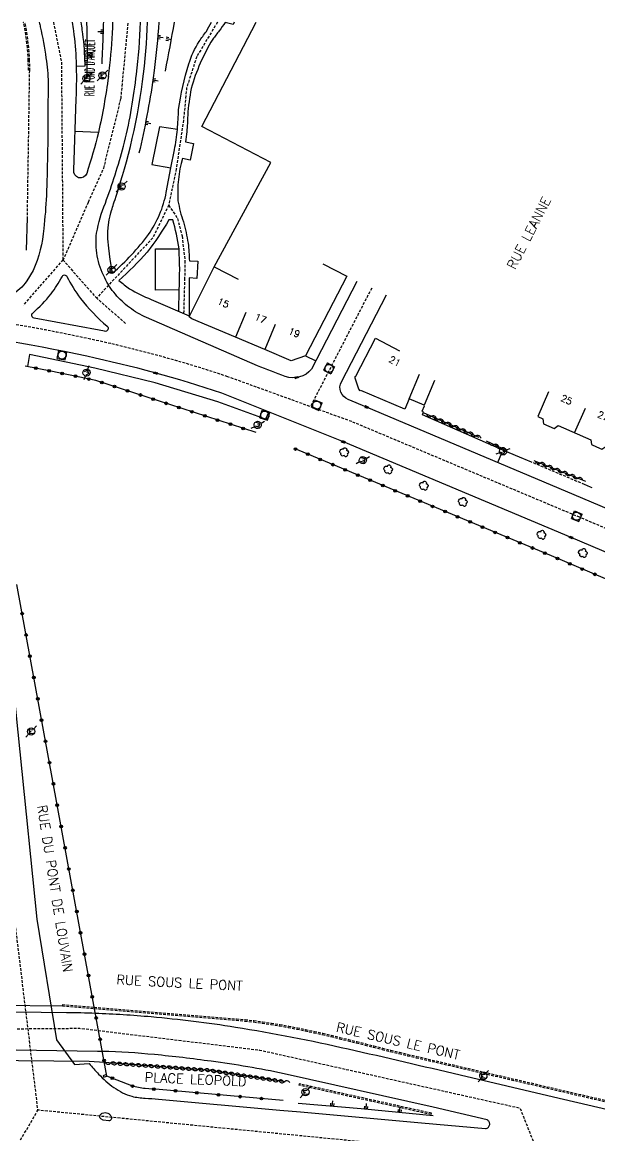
# Model space of a CAD drawing. Header units: millimetres. Extents: x 185000 to 186001, y 128000 to 129000.
# Drawn here: x 185451.5 to 185558.1, y 128794.3 to 129000 of the extents above; entities that cross this region are included whole.
import ezdxf
from ezdxf.enums import TextEntityAlignment as Align

# ---------------------------------------------------------------- set-up
doc = ezdxf.new("R2010")
doc.units = ezdxf.units.MM
doc.linetypes.add('DASHED', pattern=[0.75, 0.5, -0.25])
doc.layers.get('0').update_dxf_attribs({"linetype": 'CONTINUOUS'})
for name, color, linetype in [('W0001', 6, 'DASHED'), ('W0008', 7, 'CONTINUOUS'), ('W0100', 7, 'CONTINUOUS'), ('W0112', 1, 'DASHED'), ('W0211', 2, 'CONTINUOUS'), ('W0300', 7, 'CONTINUOUS'), ('W0310', 3, 'CONTINUOUS'), ('W0322', 7, 'CONTINUOUS'), ('W0334', 7, 'CONTINUOUS'), ('W0400', 7, 'CONTINUOUS'), ('W0420', 7, 'CONTINUOUS'), ('W0471', 7, 'CONTINUOUS'), ('W0989', 7, 'CONTINUOUS'), ('W0991', 7, 'CONTINUOUS'), ('W1102', 7, 'CONTINUOUS')]:
    doc.layers.add(name, color=color, linetype=linetype)
doc.styles.get("Standard").update_dxf_attribs({"font": 'romans.shx', "width": 0.85})

# ---------------------------------------------------------------- blocks, each defined once
blk = doc.blocks.new('T471')
for p, q in [((-0.333334, 0.333334), (-0.333334, -0.333334)), ((-0.333334, 0.333334), (0.333334, 0.333334)), ((-0.333334, 0), (0, 0)), ((0.500001, 0.500001), (1.000002, 1.000002)), ((-0.500001, -0.500001), (-1.000002, -1.000002)), ((-0.333334, -0.333334), (0.333334, -0.333334))]:
    blk.add_line(p, q)
blk.add_ellipse((0, 0), major_axis=(0.471405, 0.471405), ratio=1, start_param=5.4977871438, end_param=11.780972451)
blk = doc.blocks.new('t211o')
at = {"color": 0, "linetype": 'Continuous'}
for p, q in [((-0.29, 0.5), (-0.29, 0)), ((0, 1), (0, 0)), ((0.29, 0.5), (0.29, 0))]:
    blk.add_line(p, q, dxfattribs=at)
blk = doc.blocks.new('t322o')
at = {"color": 0, "linetype": 'Continuous'}
for radius in [0.25, 0.15]:
    blk.add_circle((0, 0), radius, dxfattribs=at)
blk = doc.blocks.new('t310o')
at = {"color": 0, "linetype": 'Continuous'}
for centre, start, end in [((-0.5, 0.38), 216.8699, 323.1304), ((0.5, -0.37), 36.8699, 143.1303)]:
    blk.add_arc(centre, 0.625, start, end, dxfattribs=at)
blk = doc.blocks.new('T420')
for p, q in [((0.75, 0.75), (-0.75, 0.75)), ((-0.75, 0.75), (-0.75, -0.75)), ((0.75, 0.75), (0.75, -0.75)), ((0.75, -0.75), (-0.75, -0.75))]:
    blk.add_line(p, q)
blk.add_ellipse((0, 0), major_axis=(-0.53, 0.53), ratio=1, start_param=3.926991, end_param=10.210176)
blk = doc.blocks.new('T400')
for p, q in [((-0.15, 0.3), (0.15, 0.3)), ((-0.15, -0.25), (-0.15, 0.3)), ((-0.15, 0.15), (0.15, 0.15)), ((-0.15, 0), (0.15, 0)), ((0.15, 0.3), (0.15, -0.25)), ((-0.15, -0.15), (0.15, -0.15)), ((-0.15, -0.25), (-0.15, -0.3)), ((-0.15, -0.3), (0.15, -0.3)), ((0.15, -0.3), (0.15, -0.25))]:
    blk.add_line(p, q)
blk = doc.blocks.new('T300')
for p, q in [((-0.8, 0.51), (-0.86, 0.34)), ((-0.86, 0.34), (-0.86, 0.17)), ((-0.86, 0.17), (-0.74, 0.06)), ((-0.69, 0.63), (-0.8, 0.51)), ((-0.8, -0.06), (-0.74, 0.06)), ((-0.74, 0.06), (-0.69, 0.11)), ((-0.57, 0.69), (-0.69, 0.63)), ((-0.46, 0.69), (-0.57, 0.69)), ((-0.29, 0.63), (-0.46, 0.69)), ((-0.29, 0.63), (-0.17, 0.74)), ((-0.23, 0.57), (-0.29, 0.63)), ((-0.17, 0.74), (-0.06, 0.8)), ((-0.06, 0.8), (0.06, 0.8)), ((0.06, 0.8), (0.23, 0.74)), ((0.23, 0.74), (0.34, 0.63)), ((0.34, 0.63), (0.4, 0.51)), ((0.46, 0.46), (0.34, 0.46)), ((0.4, 0.51), (0.4, 0.46)), ((0.57, 0.4), (0.46, 0.46)), ((0.57, 0.4), (0.69, 0.29)), ((0.69, 0.29), (0.74, 0.17)), ((0.74, 0.06), (0.69, -0.17)), ((0.74, 0.17), (0.74, 0.06)), ((-0.8, -0.17), (-0.8, -0.06)), ((-0.8, -0.23), (-0.8, -0.17)), ((-0.74, -0.34), (-0.8, -0.23)), ((-0.69, -0.4), (-0.74, -0.34)), ((-0.51, -0.46), (-0.69, -0.4)), ((-0.4, -0.46), (-0.51, -0.46)), ((-0.4, -0.46), (-0.34, -0.46)), ((-0.34, -0.46), (-0.34, -0.4)), ((-0.34, -0.51), (-0.34, -0.46)), ((-0.29, -0.63), (-0.34, -0.51)), ((-0.17, -0.74), (-0.29, -0.63)), ((-0.06, -0.8), (-0.17, -0.74)), ((0.06, -0.8), (-0.06, -0.8)), ((0.17, -0.74), (0.06, -0.8)), ((0.23, -0.69), (0.17, -0.74)), ((0.29, -0.46), (0.23, -0.46)), ((0.29, -0.63), (0.23, -0.69)), ((0.46, -0.4), (0.29, -0.46)), ((0.34, -0.51), (0.29, -0.63)), ((0.34, -0.51), (0.34, -0.46)), ((0.57, -0.34), (0.46, -0.4)), ((0.63, -0.29), (0.57, -0.34)), ((0.69, -0.17), (0.63, -0.29))]:
    blk.add_line(p, q)

msp = doc.modelspace()

# ---------------------------------------------------------------- linework, layer by layer
at = {"layer": 'W0001'}
msp.add_line((185439.08, 128772.63), (185454.41, 128798.85), dxfattribs=at)
for points in [[(185457.27, 129000), (185458.75, 128992.65), (185459.03, 128956.07), (185454.66, 128951.07), (185451.66, 128947.69)], [(185459.09, 128956), (185463.75, 128966.76), (185466.57, 128973), (185469.77, 128985.91), (185471.11, 129000)], [(185487.59, 129000), (185483.77, 128993.64), (185481.9, 128987.92), (185481.32, 128981.92), (185479.98, 128972.9), (185478.58, 128966.17), (185475.65, 128960.15), (185465.25, 128949)], [(185478.58, 128966.17), (185480.22, 128963.73), (185481.05, 128960.48), (185481.58, 128955.92), (185481.53, 128952.67), (185481.33, 128945.94)], [(185459.03, 128956.07), (185465.15, 128949.09), (185470.69, 128944.24)], [(185516.11, 128950.85), (185504.78, 128928.93)]]:
    msp.add_lwpolyline(points, dxfattribs=at)
msp.add_lwpolyline([(186000, 128744.75), (185977.82, 128747.36), (185950.62, 128750.62, -0.045351), (185929.53, 128754.24, -0.031434), (185906.62, 128760.97), (185888.65, 128767.58), (185851.72, 128783), (185796.37, 128806.17), (185775.49, 128815.01), (185753.81, 128824.21), (185719.14, 128838.87), (185686.53, 128852.7), (185646.03, 128869.86), (185594.77, 128891.41), (185554.56, 128908.46), (185512.42, 128926.16), (185489.5, 128934.46, 0.028238), (185464.11, 128941.41, 0.030043), (185430.58, 128946.67, 0.045555), (185379.71, 128946.07), (185362.88, 128944.51), (185323.56, 128940.92), (185307.7, 128935.65), (185293.58, 128933.87)], format="xyb", dxfattribs=at)
at = {"layer": 'W0001', "flags": 128}
for points in [[(185644.2, 128769.89), (185591.76, 128782.35), (185547.33, 128789.76), (185454.41, 128798.85), (185442.61, 128896.04)], [(185439.08, 128772.63), (185497.01, 128783.88), (185547.33, 128789.76), (185543.58, 128799.17), (185495.41, 128809.9), (185462.17, 128813.93), (185416.88, 128813.58), (185391.09, 128810.97), (185362.88, 128805.92), (185282.73, 128786.68), (185349.05, 128794.15), (185363.63, 128795.27), (185401.08, 128795.01), (185439.08, 128772.63), (185436.05, 128799.94)]]:
    msp.add_lwpolyline(points, dxfattribs=at)
at = {"layer": 'W0008'}
msp.add_line((185465.55, 128979.62), (185461.32, 128979.78), dxfattribs=at)
at = {"layer": 'W0008', "flags": 128}
for points in [[(185454.64, 129000, -0.005339), (185454.85, 128999.15, -0.0221), (185455.9, 128993.4, -0.0381), (185456.29, 128988.83), (185456.23, 128983.04, -0.0103), (185455.98, 128967.94, -0.0161), (185455.48, 128961.85, -0.0864), (185453.52, 128954.1), (185452.36, 128952.19), (185452.36, 128952.19, -0.122921), (185449.48, 128949.56, -0.130237), (185445.47, 128948.64)], [(185461.04, 128972.67), (185461.04, 128972.67), (185461.5, 128985.87, 0.0176), (185461.53, 128992.77, 0.0241), (185461.04, 128998.39, 0.008355), (185460.81, 129000, 0.065)], [(185461.56, 128991.88), (185463.13, 128991.96, 0.0024), (185463.11, 128992.83, 0.0275), (185462.61, 128998.6, 0.006894), (185462.4, 129000, 0.0348)], [(185494.98, 128936.47), (185494.98, 128936.47), (185494.98, 128936.47), (185474.49, 128945.41, -0.061), (185471.32, 128947.26, -0.0561), (185468.72, 128949.72, -0.0588), (185466.75, 128952.72, -0.071), (185465.38, 128956.79, -0.0774), (185465.26, 128961.03, -0.0574), (185466.87, 128966.57, 0.0211), (185470.24, 128977.07, 0.0315), (185472.52, 128989.61), (185472.62, 128990.37, 0.0251), (185473.36, 129000, 0.0252)], [(185468.2, 128953.63, 0.0562), (185474.84, 128960.74, 0.0493), (185476.89, 128964.47, 0.0542), (185478.14, 128968.53), (185479, 128973.09), (185479.66, 128976.41, 0.0272), (185480.19, 128980.18, 0.009), (185480.42, 128983.84, -0.0416), (185482.28, 128992.29, -0.0602), (185484.22, 128996.44, -0.0194), (185485.55, 128998.31, 0.009117), (185486.47, 129000, 0.0774)], [(185490.67, 129000), (185490.52, 128999.57), (185489.03, 128999.97, -0.0057), (185487.92, 128998.42, -0.006), (185486.72, 128996.85, 0.0692), (185482.75, 128987.75, 0.035), (185482.1, 128982.78, -0.0161), (185481.93, 128979.76, -0.0101), (185481.69, 128977.88), (185483.16, 128977.6), (185482.54, 128974.5), (185481.13, 128974.83, 0.088), (185480.3, 128966.95, 0.0442), (185481.31, 128963.1, -0.029), (185482.17, 128959.14, -0.0235), (185482.41, 128955.86), (185483.94, 128955.83), (185483.8, 128952.64), (185482.34, 128952.72), (185482.35, 128945.72)], [(185467.43, 128989.94, -0.022), (185465.6, 128979.64, -0.0167), (185463.42, 128972.04, -0.9311), (185461.04, 128972.67)], [(185480.45, 128946.58), (185480.5, 128950.53, 0.031), (185480.49, 128958.12, 0.0368), (185479.34, 128963.48), (185478.62, 128963.47, -0.035), (185474.58, 128957.49, -0.0357), (185469.38, 128952.27, 0.0279), (185471.35, 128950.74, 0.044), (185475.36, 128948.75), (185482.35, 128945.72)], [(185465.75, 128943.07), (185453.7, 128945.29, -0.6119), (185453.46, 128946.24, 0.0418), (185456.84, 128949.76, 0.0324), (185458.87, 128952.95, -0.6936), (185459.76, 128952.98, 0.0317), (185462.25, 128948.95, 0.0478), (185467.21, 128943.8, -0.7785), (185466.72, 128942.86), (185465.75, 128943.07)], [(185447.92, 128896.04), (185454.22, 128834.15), (185457.83, 128811.84), (185461.15, 128807.27), (185463.86, 128807.5, 0.0031), (185464.72, 128806.51, 0.0091), (185465.62, 128805.53, 0.0483), (185468.47, 128803.03, 0.0887), (185471.79, 128801.41, 0.0472), (185474.22, 128801.06, -0.0051), (185476.7, 128800.9), (185499.11, 128798.86), (185502.92, 128798.51), (185525.32, 128796.53), (185537.16, 128795.46, 0.1358), (185537.44, 128795.52, 0.0863), (185537.68, 128795.69, 0.0764), (185537.85, 128795.92, 0.089), (185537.93, 128796.19, 0.0803), (185537.92, 128796.43, 0.0684), (185537.83, 128796.67, 0.0822), (185537.66, 128796.9, 0.1317), (185537.43, 128797.03), (185527.5, 128799.4), (185499.9, 128805.57, 0.0135), (185493.19, 128806.87, 0.0073), (185486.44, 128807.88, 0.0108), (185475.95, 128809.12, 0.017747), (185466.32, 128809.7)], [(185426.64, 128817.16), (185445.5, 128817.1), (185459.67, 128816.93, -0.00651), (185465.02, 128816.8)], [(185465.02, 128816.8, -0.012588), (185475.34, 128816.14, -0.0171), (185490.93, 128814.22, -0.0156), (185511.79, 128810.17, -0.0028), (185532.49, 128805.36), (185549.74, 128801.32), (185576.94, 128794.95)], [(185466.32, 128809.7, 0.001653), (185465.42, 128809.72), (185435.27, 128810.19), (185425.22, 128810.11)], [(185468.05, 128797.55), (185467.93, 128797.15, -0.1883), (185467.75, 128796.95, -0.1448), (185467.49, 128796.89), (185466.45, 128796.97), (185466.05, 128797.24, -0.2187), (185465.88, 128797.53, -0.1253), (185465.93, 128797.9, -0.1853), (185466.3, 128798.29, -0.1249), (185466.84, 128798.41, -0.1062), (185467.33, 128798.28, -0.0909), (185467.74, 128797.98, -0.0359), (185467.9, 128797.77, -0.0119), (185468.05, 128797.55), (185468.05, 128797.55)]]:
    msp.add_lwpolyline(points, format="xyb", dxfattribs=at)
for points in [[(185468.2, 128953.63), (185467.76, 128956.12), (185467.49, 128958.22), (185467.36, 128959.97), (185467.36, 128961.4), (185467.44, 128962.56), (185467.58, 128963.47), (185467.74, 128964.19), (185467.9, 128964.75), (185468.02, 128965.18), (185468.13, 128965.53), (185468.22, 128965.83), (185468.31, 128966.12), (185468.4, 128966.43), (185468.52, 128966.79), (185468.66, 128967.25), (185468.85, 128967.84), (185469.09, 128968.59), (185469.38, 128969.48), (185469.69, 128970.51), (185470.04, 128971.65), (185470.4, 128972.89), (185470.77, 128974.22), (185471.15, 128975.61), (185471.51, 128977.05), (185471.86, 128978.52), (185472.19, 128980.01), (185472.5, 128981.53), (185472.8, 128983.05), (185473.07, 128984.57), (185473.32, 128986.08), (185473.55, 128987.57), (185473.76, 128989.05), (185473.94, 128990.49), (185474.11, 128991.9), (185474.25, 128993.29), (185474.37, 128994.66), (185474.47, 128996.01), (185474.55, 128997.35), (185474.62, 128998.68), (185474.67, 129000)], [(185480.19, 128980.18), (185476.88, 128980.68), (185475.44, 128973.7), (185479, 128973.09)], [(185480.5, 128950.53), (185476.14, 128950.46), (185476.13, 128958.09), (185480.49, 128958.12)]]:
    msp.add_lwpolyline(points, dxfattribs=at)
at = {"layer": 'W0008'}
for points in [[(185513.34, 128952.08), (185504.99, 128935.84, -0.307242), (185500.13, 128934.51, 0.00697), (185494.98, 128936.47, -0.35905)], [(185803.61, 128824.13), (185797.88, 128813.96), (185797.7, 128813.64, -0.152159), (185796.37, 128812.38), (185794.54, 128811.63, -0.156947), (185792.85, 128811.68), (185778.77, 128817.62), (185745.85, 128831.48), (185681.92, 128858.42), (185669.9, 128863.51), (185663.05, 128866.38), (185645.9, 128873.64), (185589.56, 128897.4), (185553.56, 128912.65), (185515.18, 128928.82), (185511.78, 128930.25, -0.45176), (185510.51, 128933.52), (185518.88, 128949.62)], [(185593.2, 128887.68), (185552.98, 128904.73), (185510.89, 128922.41), (185488.38, 128931.42, 0.028147), (185463.42, 128938.24, 0.030048), (185430.28, 128943.45, 0.045548), (185379.93, 128943.58), (185363.11, 128942.02), (185323.92, 128938.44, 0.910477), (185324.13, 128937.31), (185379.03, 128942.33, -0.060303), (185402.72, 128941.33, -0.042029), (185410.98, 128938.9, -0.083439), (185417.67, 128934.09)]]:
    msp.add_lwpolyline(points, format="xyb", dxfattribs=at)
at = {"layer": 'W0100'}
msp.add_line((185426.71, 128818.44), (185458.92, 128818.14), dxfattribs=at)
at = {"layer": 'W0100', "flags": 128}
for points in [[(185486.97, 128954.75), (185497.49, 128974.04), (185484.68, 128980.74), (185494.74, 129000)], [(185466.7, 128807.63), (185463.89, 128807.84), (185424.64, 128808.21)], [(185466.55, 128804.92), (185467.15, 128805.16), (185467.04, 128805.43), (185466.44, 128805.2), (185466.55, 128804.92)]]:
    msp.add_lwpolyline(points, dxfattribs=at)
at = {"layer": 'W0100'}
for points in [[(185507.09, 128955.34), (185511.52, 128953.03), (185503.88, 128938.34), (185501.25, 128937.37), (185496.33, 128939.48), (185490.92, 128941.75), (185482.85, 128945.15), (185482.34, 128945.55), (185486.97, 128954.75), (185491.44, 128952.5)], [(185527.74, 128933.78), (185525.8, 128929.18), (185523.01, 128930.35), (185522.22, 128928.48), (185514.11, 128931.9), (185513.98, 128931.86), (185513.75, 128932.14), (185513.06, 128934.17), (185513.05, 128934.53), (185513.2, 128934.59), (185516.81, 128941.56), (185521.25, 128939.26)], [(185548.82, 128931.66), (185546.8, 128927.08), (185547.75, 128926.66), (185547.89, 128925.74), (185548.86, 128925.32), (185549.83, 128924.89), (185550.6, 128925.41), (185556.6, 128922.76), (185556.73, 128921.92), (185557.7, 128921.49), (185558.67, 128921.06), (185559.37, 128921.54), (185560.27, 128921.14), (185562.28, 128925.72)]]:
    msp.add_lwpolyline(points, dxfattribs=at)
at = {"layer": 'W0112'}
for p, q in [((185458.94, 128818.39), (185458.92, 128818.14)), ((185458.92, 128818.14), (185464.86, 128817.65)), ((185458.94, 128818.39), (185464.82, 128817.9)), ((185464.82, 128817.9), (185491.09, 128815.73)), ((185464.86, 128817.65), (185491.07, 128815.48)), ((185491.07, 128815.48), (185492.68, 128815.33)), ((185491.09, 128815.73), (185492.71, 128815.58)), ((185492.68, 128815.33), (185494.29, 128815.15)), ((185492.71, 128815.58), (185494.32, 128815.4)), ((185494.29, 128815.15), (185495.89, 128814.94)), ((185494.32, 128815.4), (185495.92, 128815.19)), ((185495.92, 128815.19), (185497.53, 128814.95)), ((185495.89, 128814.94), (185497.49, 128814.7)), ((185497.49, 128814.7), (185499.08, 128814.44)), ((185497.53, 128814.95), (185499.12, 128814.68)), ((185499.08, 128814.44), (185500.67, 128814.15)), ((185499.12, 128814.68), (185500.72, 128814.4)), ((185500.67, 128814.15), (185502.26, 128813.84)), ((185500.72, 128814.4), (185502.31, 128814.09)), ((185502.26, 128813.84), (185503.85, 128813.51)), ((185502.31, 128814.09), (185503.9, 128813.76)), ((185503.85, 128813.51), (185505.43, 128813.17)), ((185503.9, 128813.76), (185505.48, 128813.41)), ((185505.43, 128813.17), (185507.01, 128812.81)), ((185505.48, 128813.41), (185507.07, 128813.06)), ((185507.01, 128812.81), (185508.59, 128812.44)), ((185507.07, 128813.06), (185508.65, 128812.69)), ((185508.59, 128812.44), (185510.17, 128812.06)), ((185508.65, 128812.69), (185510.23, 128812.3)), ((185510.17, 128812.06), (185511.74, 128811.67)), ((185510.23, 128812.3), (185511.8, 128811.92)), ((185511.74, 128811.67), (185513.32, 128811.28)), ((185511.8, 128811.92), (185513.38, 128811.52)), ((185513.32, 128811.28), (185514.89, 128810.88)), ((185513.38, 128811.52), (185514.95, 128811.12)), ((185514.95, 128811.12), (185516.53, 128810.73)), ((185514.89, 128810.88), (185516.46, 128810.48)), ((185516.46, 128810.48), (185518.04, 128810.09)), ((185516.53, 128810.73), (185518.1, 128810.33)), ((185518.04, 128810.09), (185519.61, 128809.69)), ((185518.1, 128810.33), (185519.67, 128809.93)), ((185519.61, 128809.69), (185521.19, 128809.3)), ((185519.67, 128809.93), (185521.25, 128809.54)), ((185521.19, 128809.3), (185522.76, 128808.92)), ((185521.25, 128809.54), (185522.82, 128809.16)), ((185522.82, 128809.16), (185524.39, 128808.79)), ((185522.76, 128808.92), (185524.34, 128808.55)), ((185524.34, 128808.55), (185577.13, 128796.28)), ((185524.39, 128808.79), (185577.18, 128796.53)), ((185502.7, 128803.72), (185502.64, 128803.47)), ((185527.09, 128798.03), (185502.64, 128803.47)), ((185527.14, 128798.28), (185502.7, 128803.72)), ((185527.09, 128798.03), (185527.14, 128798.28))]:
    msp.add_line(p, q, dxfattribs=at)
for points in [[(185452.91, 128991.06), (185452.66, 128991.11), (185452.62, 128992.9), (185452.58, 128993.69), (185452.53, 128994.49), (185452.46, 128995.28), (185452.37, 128996.07), (185452.27, 128996.87), (185452.16, 128997.66), (185452.04, 128998.43), (185451.91, 128999.21), (185451.77, 128999.98), (185451.77, 129000)], [(185452.91, 128991.06), (185452.87, 128992.91), (185452.83, 128993.71), (185452.78, 128994.51), (185452.71, 128995.3), (185452.62, 128996.1), (185452.52, 128996.9), (185452.41, 128997.69), (185452.29, 128998.47), (185452.16, 128999.25), (185452.02, 129000)], [(185452.82, 128991.08), (185452.4, 128963.92)], [(185540.78, 128920.72), (185540.24, 128920.93)], [(185544.48, 128919.15), (185544.16, 128919.29)], [(185555.46, 128914.52), (185545.64, 128918.67)], [(185556.86, 128913.91), (185556.55, 128914.06)]]:
    msp.add_lwpolyline(points, dxfattribs=at)
at = {"layer": 'W0211', "flags": 128}
for points in [[(185463.37, 129000, -0.026388), (185463.36, 128989.58)], [(185476.75, 129000, -0.017621), (185475.9, 128991.06), (185475.72, 128989.71, -0.0216), (185473.08, 128975.81)], [(185477.98, 128990.97, 0.003862), (185479.66, 129000, 0.0316)]]:
    msp.add_lwpolyline(points, format="xyb", dxfattribs=at)
at = {"layer": 'W0211'}
msp.add_lwpolyline([(185466.26, 128992.34), (185466.27, 128992.67), (185466.29, 128993.01), (185466.31, 128993.34), (185466.32, 128993.67), (185466.34, 128994), (185466.35, 128994.34), (185466.37, 128994.67), (185466.38, 128995), (185466.4, 128995.33), (185466.41, 128995.67), (185466.42, 128996), (185466.44, 128996.33), (185466.45, 128996.66), (185466.46, 128996.99), (185466.48, 128997.33), (185466.49, 128997.66), (185466.5, 128997.99), (185466.51, 128998.32), (185466.53, 128998.66), (185466.54, 128998.99), (185466.55, 128999.32), (185466.56, 128999.65), (185466.57, 128999.99), (185466.57, 129000)], dxfattribs=at)
at = {"layer": 'W0211', "flags": 128}
msp.add_lwpolyline([(185502.53, 128800.11), (185514.16, 128799.14), (185527.45, 128797.84)], dxfattribs=at)
at = {"layer": 'W0310'}
for points in [[(185535.99, 128923.25), (185525.79, 128927.75)], [(185540.25, 128921.18), (185537.34, 128922.53)], [(185546.11, 128918.95), (185555.62, 128915.16)]]:
    msp.add_lwpolyline(points, dxfattribs=at)
at = {"layer": 'W0310', "flags": 128}
msp.add_lwpolyline([(185500.17, 128804.07), (185486.12, 128806.21), (185466.7, 128807.63)], dxfattribs=at)
at = {"layer": 'W0322'}
for points in [[(185494.75, 128924.13), (185465.13, 128933.75), (185456.81, 128935.49), (185452.03, 128936.4)], [(185789.97, 128799.73), (185716.06, 128831.1), (185685.89, 128843.92), (185642.9, 128862.11), (185584.77, 128886.23), (185549.36, 128901.32), (185501.97, 128921.1)]]:
    msp.add_lwpolyline(points, dxfattribs=at)
at = {"layer": 'W0322', "flags": 128}
msp.add_lwpolyline([(185499.74, 128800.62), (185476.82, 128802.67, 0.0004), (185474.26, 128802.84, -0.0713), (185471.78, 128803.35), (185467.15, 128805.16), (185450.5, 128896.04)], format="xyb", dxfattribs=at)
at = {"layer": 'W0334'}
for points in [[(185452.4, 128963.92), (185452.22, 128957.87)], [(185497.11, 128927.96), (185496.51, 128926.58), (185487.66, 128929.79), (185476.07, 128933.32), (185464.91, 128936.06), (185452.85, 128938.54), (185452.46, 128936.32)], [(185503.88, 128938.34), (185505.8, 128937.42)], [(185540.24, 128920.93), (185525.52, 128927.42), (185525.72, 128927.97), (185525.45, 128928.09), (185525.86, 128929.09), (185525.8, 128929.18)], [(185539.42, 128918.61), (185540.2, 128920.41)], [(185544.16, 128919.29), (185540.78, 128920.72)], [(185545.64, 128918.67), (185544.48, 128919.15)], [(185556.55, 128914.06), (185555.46, 128914.52)]]:
    msp.add_lwpolyline(points, dxfattribs=at)
at = {"layer": 'W1102'}
for p, q in [((185492.86, 128946.36), (185490.92, 128941.75)), ((185498.27, 128944.09), (185496.33, 128939.48))]:
    msp.add_line(p, q, dxfattribs=at)
at = {"layer": 'W1102', "flags": 128}
msp.add_lwpolyline([(185467.43, 128989.93, 0.0034), (185467.7, 128992.06, 0.023203), (185468.26, 129000, 0.0223)], format="xyb", dxfattribs=at)
at = {"layer": 'W1102'}
for points in [[(185523.01, 128930.35), (185524.96, 128934.96)], [(185553.6, 128924.08), (185555.62, 128928.66)]]:
    msp.add_lwpolyline(points, dxfattribs=at)

# ---------------------------------------------------------------- block references
at = {"layer": 'W0211'}
for p, rotation in [((185466.51, 128998.28), 87.9668880606568), ((185476.55, 128997.22), 265.2999216152757), ((185478.09, 128996.93), 259.5143522365577), ((185464.5, 128993.97), 90.03992458026964), ((185475.65, 128989.27), 261.5797929248719), ((185474.29, 128981.39), 258.7814348754435), ((185508.76, 128799.59), 355.2350947551652), ((185515, 128799.06), 354.3910153041095), ((185521.22, 128798.45), 354.3910153041095)]:
    msp.add_blockref('t211o', p, dxfattribs=dict(at, rotation=rotation))
at = {"layer": 'W0300', "rotation": 157.209204029713}
for p in [(185510.98, 128920.56), (185519.12, 128917.39), (185525.71, 128914.37), (185532.92, 128911.38), (185547.46, 128905.3), (185555.12, 128901.93)]:
    msp.add_blockref('T300', p, dxfattribs=at)
at = {"layer": 'W0310'}
for p, rotation in [((185527.16, 128927.14), 156.1892441690896), ((185528.53, 128926.54), 156.1892441690896), ((185529.91, 128925.93), 156.1892441690896), ((185531.28, 128925.33), 156.1892441690896), ((185532.65, 128924.72), 156.1892441690896), ((185534.02, 128924.12), 156.1892441690896), ((185535.4, 128923.51), 156.1892441690896), ((185538.7, 128921.9), 155.0981239012644), ((185540.06, 128921.27), 155.0981239012644), ((185547.26, 128918.49), 338.2893180394248), ((185548.65, 128917.93), 338.2893180394248), ((185550.05, 128917.38), 338.2893180394248), ((185551.44, 128916.82), 338.2893180394248), ((185552.83, 128916.27), 338.2893180394248), ((185554.23, 128915.71), 338.2893180394248), ((185467.85, 128807.55), 175.8065270742519), ((185469, 128807.47), 175.8065270742519), ((185470.15, 128807.38), 175.8065270742519), ((185471.3, 128807.3), 175.8065270742519), ((185472.46, 128807.21), 175.8065270742519), ((185473.61, 128807.13), 175.8065270742519), ((185474.76, 128807.04), 175.8065270742519), ((185475.91, 128806.96), 175.8065270742519), ((185477.06, 128806.87), 175.8065270742519), ((185478.22, 128806.79), 175.8065270742519), ((185479.37, 128806.71), 175.8065270742519), ((185480.52, 128806.62), 175.8065270742519), ((185481.67, 128806.54), 175.8065270742519), ((185482.82, 128806.45), 175.8065270742519), ((185483.97, 128806.37), 175.8065270742519), ((185485.13, 128806.28), 175.8065270742519), ((185486.28, 128806.19), 171.3256639284488), ((185487.42, 128806.01), 171.3256639284488), ((185488.56, 128805.84), 171.3256639284488), ((185489.7, 128805.66), 171.3256639284488), ((185490.84, 128805.49), 171.3256639284488), ((185491.99, 128805.32), 171.3256639284488), ((185493.13, 128805.14), 171.3256639284488), ((185494.27, 128804.97), 171.3256639284488), ((185495.41, 128804.79), 171.3256639284488), ((185496.55, 128804.62), 171.3256639284488), ((185497.69, 128804.45), 171.3256639284488), ((185498.84, 128804.27), 171.3256639284488), ((185499.98, 128804.1), 171.3256639284488)]:
    msp.add_blockref('t310o', p, dxfattribs=dict(at, rotation=rotation))
at = {"layer": 'W0322'}
for p, rotation in [((185454, 128936.03), 169.2268106761194), ((185456.46, 128935.56), 169.2268106761194), ((185458.91, 128935.06), 168.1818280610809), ((185461.35, 128934.54), 168.1818280610809), ((185463.8, 128934.03), 168.1818280610809), ((185466.22, 128933.4), 161.9917397353738), ((185468.59, 128932.63), 161.9917397353738), ((185470.97, 128931.86), 161.9917397353738), ((185473.35, 128931.08), 161.9917397353738), ((185475.73, 128930.31), 161.9917397353738), ((185478.1, 128929.54), 161.9917397353738), ((185480.48, 128928.76), 161.9917397353738), ((185482.86, 128927.99), 161.9917397353738), ((185485.24, 128927.22), 161.9917397353738), ((185487.61, 128926.44), 161.9917397353738), ((185489.99, 128925.67), 161.9917397353738), ((185492.37, 128924.9), 161.9917397353738), ((185502, 128921.09), 157.3476195156004), ((185504.3, 128920.12), 157.3476195156004), ((185506.61, 128919.16), 157.3476195156004), ((185508.92, 128918.2), 157.3476195156004), ((185511.22, 128917.23), 157.3476195156004), ((185513.53, 128916.27), 157.3476195156004), ((185515.84, 128915.31), 157.3476195156004), ((185518.15, 128914.35), 157.3476195156004), ((185520.45, 128913.38), 157.3476195156004), ((185522.76, 128912.42), 157.3476195156004), ((185525.07, 128911.46), 157.3476195156004), ((185527.37, 128910.49), 157.3476195156004), ((185529.68, 128909.53), 157.3476195156004), ((185531.99, 128908.57), 157.3476195156004), ((185534.3, 128907.61), 157.3476195156004), ((185536.6, 128906.64), 157.3476195156004), ((185538.91, 128905.68), 157.3476195156004), ((185541.22, 128904.72), 157.3476195156004), ((185543.52, 128903.75), 157.3476195156004), ((185545.83, 128902.79), 157.3476195156004), ((185548.14, 128901.83), 157.3476195156004), ((185550.44, 128900.86), 156.9217297642132), ((185552.74, 128899.88), 156.9217297642132), ((185555.04, 128898.9), 156.9217297642132), ((185557.34, 128897.92), 156.9217297642132), ((185451.49, 128890.65), 100.380870040422), ((185452.21, 128886.71), 100.380870040422), ((185452.93, 128882.78), 100.380870040422), ((185453.65, 128878.84), 100.380870040422), ((185454.37, 128874.91), 100.380870040422), ((185455.09, 128870.97), 100.380870040422), ((185455.81, 128867.04), 100.380870040422), ((185456.53, 128863.1), 100.380870040422), ((185457.26, 128859.17), 100.380870040422), ((185457.98, 128855.23), 100.380870040422), ((185458.7, 128851.3), 100.380870040422), ((185459.42, 128847.37), 100.380870040422), ((185460.14, 128843.43), 100.380870040422), ((185460.86, 128839.5), 100.380870040422), ((185461.58, 128835.56), 100.380870040422), ((185462.3, 128831.63), 100.380870040422), ((185463.02, 128827.69), 100.380870040422), ((185463.74, 128823.76), 100.380870040422), ((185464.46, 128819.82), 100.380870040422), ((185465.18, 128815.89), 100.380870040422), ((185465.9, 128811.95), 100.380870040422), ((185466.63, 128808.02), 100.380870040422), ((185468.16, 128804.76), 158.7148087500869), ((185471.89, 128803.31), 160.8723135618289), ((185475.83, 128802.74), 176.2702587166799), ((185479.82, 128802.4), 174.8985166120118), ((185483.8, 128802.05), 174.8985166120118), ((185487.79, 128801.69), 174.8985166120118), ((185491.77, 128801.34), 174.8985166120118), ((185495.76, 128800.98), 174.8985166120118)]:
    msp.add_blockref('t322o', p, dxfattribs=dict(at, rotation=rotation))
at = {"layer": 'W0400'}
for p, rotation in [((185476.19, 128935.13), 73.06715773081699), ((185502.22, 128934.31), 283.8481340726904), ((185515.18, 128928.82), 247.247961648589), ((185510.89, 128922.41), 67.20920402971298), ((185552.98, 128904.73), 66.92172976421303)]:
    msp.add_blockref('T400', p, dxfattribs=dict(at, rotation=rotation))
at = {"layer": 'W0420'}
for p, rotation in [((185458.87, 128938.44), 168.900020217545), ((185508.24, 128935.99), 62.63161417813561), ((185496.36, 128927.35), 163.067157730817), ((185505.95, 128929.2), 157.209204029713), ((185554.01, 128908.67), 157.209204029713)]:
    msp.add_blockref('T420', p, dxfattribs=dict(at, rotation=rotation))
at = {"layer": 'W0471'}
for p in [(185463.36, 128989.58), (185466.35, 128990.14), (185469.88, 128969.63), (185468.02, 128954.21)]:
    msp.add_blockref('T471', p, dxfattribs=at)
for p, rotation in [((185463.4, 128935.21), 204.354688887896), ((185495.04, 128925.55), 163.067157730817), ((185514.47, 128919.03), 163.067157730817), ((185540.39, 128920.66), 157.209204029713), ((185453.16, 128868.86), 2.260599999999996), ((185536.75, 128805.15), 2.260599999999996), ((185503.86, 128802.18), 2.260599999999996)]:
    msp.add_blockref('T471', p, dxfattribs=dict(at, rotation=rotation))

# ---------------------------------------------------------------- texts
at = {"layer": 'W0989', "width": 0.35}
msp.add_text("RUE FOND D'ARQUET", height=1.75, rotation=89.2801, dxfattribs=at).set_placement((185464.07, 128991.59), align=Align.MIDDLE)
at = {"layer": 'W0989'}
for s, rotation, p in [('RUE LEANNE', 62.6794, (185545.18, 128961.04)), ('RUE DU PONT DE LOUVAIN', 278.9311, (185457.57, 128839.82)), ('RUE SOUS LE PONT', 357.0868, (185480.59, 128822.41)), ('RUE SOUS LE PONT', 347.0209, (185521, 128811.64)), ('PLACE LEOPOLD', 357.5391, (185483.56, 128804.56))]:
    msp.add_text(s, height=1.75, rotation=rotation, dxfattribs=at).set_placement(p, align=Align.MIDDLE)
at = {"layer": 'W0991'}
for s, rotation, p in [('15', 337.2486, (185488.69, 128948.11)), ('17', 337.2486, (185495.56, 128945.23)), ('19', 337.2486, (185501.8, 128942.61)), ('21', 332.6316, (185520.4, 128937.32)), ('25', 336.1866, (185552.15, 128930.19)), ('27', 336.1866, (185558.95, 128927.19))]:
    msp.add_text(s, height=1.25, rotation=rotation, dxfattribs=at).set_placement(p, align=Align.MIDDLE)

doc.saveas('drawing.dxf')
